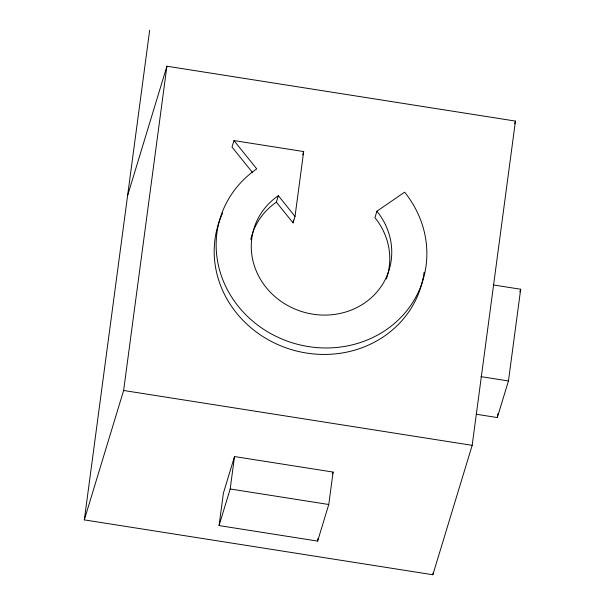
<?xml version="1.0" encoding="UTF-8"?>
<svg xmlns="http://www.w3.org/2000/svg" width="605" height="605" viewBox="0 0 605 605"><rect width="100%" height="100%" fill="white"/><g stroke="black" fill="none" stroke-linecap="round" stroke-linejoin="round"><path stroke-width="0.91" d="M127.594 195.619L166.912 66.217L515.452 121.083L472.172 445.348L432.855 574.75L84.314 519.884L149.669 30.25M84.314 519.884L123.624 390.482L166.912 66.217M219.063 525.579L223.389 493.158L234.506 456.556L333.09 472.074L328.765 504.502L317.64 541.097L219.063 525.579L230.18 488.984L234.506 456.556M293.054 222.89L295.021 216.416L278.338 195.695L276.372 202.168L293.054 222.89L293.425 220.107M295.021 216.416L303.68 151.56L233.969 140.587L232.002 147.06L252.451 172.455M317.64 541.097L318.011 538.321M432.855 574.75L433.104 572.882M476.233 414.243L497.325 417.563L497.824 413.82M497.325 417.563L508.45 380.961L520.686 289.243L493.173 284.917M302.697 154.797L303.68 151.56M233.969 140.587L256.754 168.886A106.026 97.957 16.9 0 0 238.385 306.455A106.026 97.957 16.9 0 0 386.262 329.74A106.026 97.957 16.9 0 0 404.624 192.163L376.923 211.213L374.956 217.687A70.679 65.302 16.9 0 1 386.293 279.003M332.546 473.859L333.09 472.074M514.636 123.783L515.452 121.083M519.877 291.928L520.686 289.243M480.93 376.628L508.45 380.961M123.624 390.482L472.172 445.348M230.18 488.984L328.765 504.502M250.78 239.504A70.679 65.302 16.9 0 1 254.092 229.219M254.448 228.395A70.679 65.302 16.9 0 1 276.372 202.168M424.105 272.242A106.026 97.957 16.9 0 1 292.071 349.803A106.026 97.957 16.9 0 1 222.655 213.051M376.923 211.213A70.679 65.302 16.9 0 1 364.679 302.931A70.679 65.302 16.9 0 1 266.094 287.413A70.679 65.302 16.9 0 1 278.338 195.695"/></g></svg>
